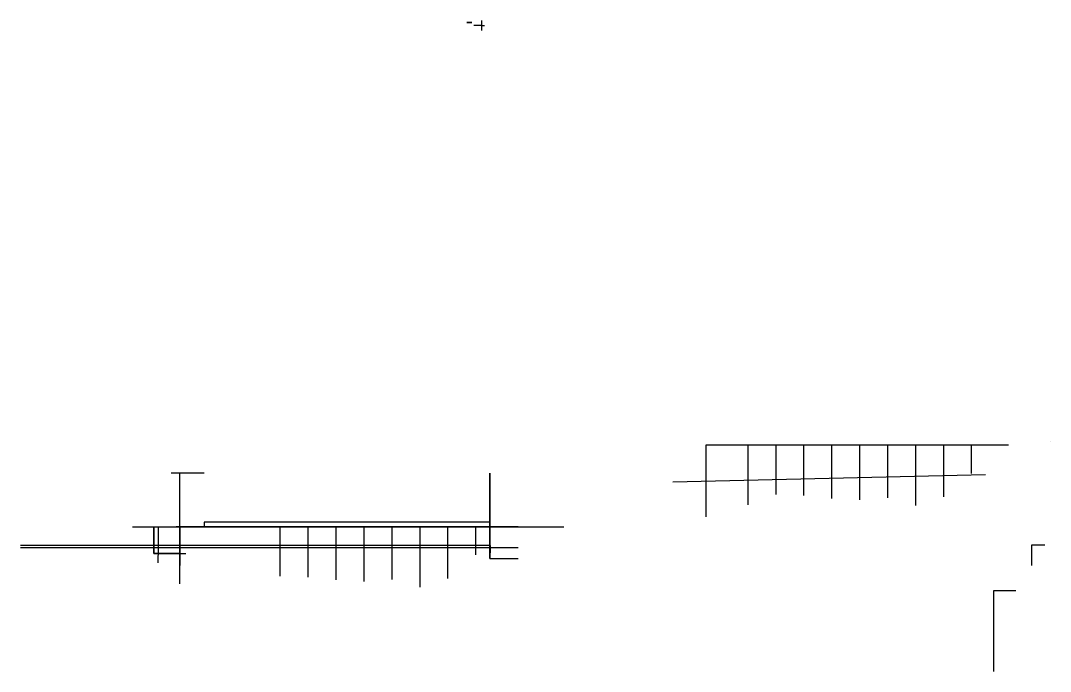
# Model space of a CAD drawing. Header units: millimetres. Extents: x -1672 to 5708, y -1264 to 1190.
# Drawn here: x -582 to 570, y -1264 to -536 of the extents above; entities that cross this region are included whole.
import ezdxf

# ---------------------------------------------------------------- set-up
doc = ezdxf.new("R2010")
doc.units = ezdxf.units.MM

msp = doc.modelspace()

# ---------------------------------------------------------------- linework, layer by layer
at = {"extrusion": (0, 1, -1.83697e-16)}
for p, q in [((-77.4, -538.2, 12.5), (-77.4, -538.2, 12.9)), ((-69.8, -541.7, 10.3), (-69.8, -541.7, 10.7)), ((231.6, -1010.9, 5.7), (184.7, -1010.9, 5.7)), ((184.7, -1010.9, 5.7), (184.7, -1010.9, 13.5)), ((481.8, -1010.9, 5.7), (218, -1010.9, 5.7)), ((262.9, -1010.9, 5.7), (231.6, -1010.9, 5.7)), ((294.2, -1010.9, 5.7), (262.9, -1010.9, 5.7)), ((325.5, -1010.9, 5.7), (294.2, -1010.9, 5.7)), ((356.7, -1010.9, 5.7), (325.5, -1010.9, 5.7)), ((388, -1010.9, 5.7), (356.7, -1010.9, 5.7)), ((419.3, -1010.9, 5.7), (388, -1010.9, 5.7)), ((450.6, -1010.9, 5.7), (419.3, -1010.9, 5.7)), ((481.8, -1010.9, 5.7), (450.6, -1010.9, 5.7)), ((523.6, -1010.9, 28.7), (481.8, -1010.9, 5.7)), ((523.6, -1010.9, 28.7), (481.8, -1010.9, 5.7)), ((-457, -1102.1, 88.1), (-56.7, -1102.1, 88.1)), ((-433.4, -1102.1, 88.1), (-376.9, -1102.1)), ((-41.1, -1102.1, 74.3), (-408.1, -1102.1, 48.7)), ((-404, -1102.1, 42.3), (-33.6, -1102.1, 67.8)), ((-73.1, -1102.1, 5.7), (-336.9, -1102.1, 5.7)), ((-31.3, -1102.1, 28.7), (-73.1, -1102.1, 5.7)), ((-31.3, -1102.1, 28.7), (-73.1, -1102.1, 5.7)), ((-62.5, -1102.1, 93.1), (4.6, -1102.1, 34.1))]:
    msp.add_line(p, q, dxfattribs=at)
for p, q in [((-66.5, -541.7, 4.2), (-75.1, -541.7, 4.3)), ((-69.8, -541.7, 10.3), (-69.8, -541.7, 16.9)), ((-66.5, -536.1), (-66.5, -547.3)), ((-66.5, -536.1), (-66.5, -536.1, 4.2)), ((-66.5, -541.7, 4.2), (-66.5, -541.7, 10.3)), ((-66.5, -541.7, 10.3), (-63.2, -541.7, 10.3)), ((481.8, -1010.9, -4.3), (481.8, -1010.9, 5.7)), ((523.6, -1010.9, 18.7), (523.6, -1010.9, 28.7)), ((570.4, -1006.3), (570.4, -1006.3, 10)), ((-376.9, -1042.2), (-413.9, -1042.2)), ((-376.9, -1042.2, 5.7), (-412.5, -1042.2, 5.7)), ((-57, -1042.2), (-57, -1042.2, 49)), ((497.9, -1044.2, 65.6), (147.8, -1052.2, 47.1)), ((-433.4, -1102.1, 88.1), (-433.4, -1102.1, 58.5)), ((-433.4, -1132.1, 88.1), (-433.4, -1102.1, 88.1)), ((-433.4, -1102.1, 88.1), (-433.4, -1132.1, 88.1)), ((-428.4, -1102.1, 88.1), (-428.4, -1132.1, 88.1)), ((-404, -1102.1, 42.3), (-404, -1102.1, 26.3)), ((-404, -1102.1, 42.3), (-404, -1102.1, 47.3)), ((-404, -1132.1, 42.3), (-404, -1102.1, 42.3)), ((-404, -1132.1, 42.3), (-404, -1102.1, 42.3)), ((-376.9, -1102.1), (-376.9, -1102.1, 88.1)), ((-57.3, -1097.1, 70.6), (-75.4, -1097.1, 69.7)), ((-57, -1102.1, 60.6), (-57, -1101.6, 60.6)), ((-57, -1102.1, 60.6), (-57, -1101.6, 60.6)), ((-57, -1102.1, 60.6), (25.7, -1102.1, 60.6)), ((-25.5, -1102.1, 55.6), (-57, -1102.1, 55.6)), ((-56.7, -1102.1, 88.1), (-56.7, -1102.1, 102.8)), ((-56.7, -1123.1, 88.1), (-582.4, -1123.1, 88.1)), ((-56.7, -1125.6, 88.1), (-582.4, -1125.6, 88.1)), ((-56.8, -1123.1, 81.5), (-472.6, -1123.1, 81.5)), ((-428.4, -1125.6, 88.1), (-428.8, -1142.6, 48.9)), ((-56.7, -1125.6, 88.1), (-57, -1137.5, 60.6)), ((-56.8, -1123.1, 81.5), (-56.7, -1125.6, 88.1)), ((-25.5, -1125.6, 60.6), (-56.7, -1125.6, 88.1)), ((-56.7, -1125.6, 88.1), (-56.7, -1125.6, 75.1)), ((-433.4, -1132.1, 88.1), (-397.5, -1132.1, 88.1)), ((-57, -1137.5, 60.6), (-25.5, -1137.5, 60.6)), ((531.7, -1173.9), (506.7, -1173.9)), ((506.7, -1173.9), (506.7, -1263.9))]:
    msp.add_line(p, q)
at = {"extrusion": (0, -1, 0)}
for p, q in [((184.7, -1010.9, 13.5), (184.7, -1091.1, 13.5)), ((231.6, -1010.9, 5.7), (231.6, -1077.7, 5.7)), ((262.9, -1010.9, 5.7), (262.9, -1066.2, 5.7)), ((294.2, -1010.9, 5.7), (294.2, -1067.3, 5.7)), ((325.5, -1010.9, 5.7), (325.5, -1070.4, 5.7)), ((356.7, -1010.9, 5.7), (356.7, -1072.2, 5.7)), ((388, -1010.9, 5.7), (388, -1069.8, 5.7)), ((419.3, -1010.9, 5.7), (419.3, -1078.4, 5.7)), ((450.6, -1010.9, 5.7), (450.6, -1068.7, 5.7)), ((481.8, -1010.9, 5.7), (481.8, -1042.5, 5.7)), ((-404, -1102.1, 42.3), (-407.1, -1102.1, 47.1)), ((-376.9, -1102.1, 44), (-376.9, -1102.1, 49)), ((-292, -1102.1, 5.7), (-292, -1157.4, 5.7)), ((-260.7, -1102.1, 5.7), (-260.7, -1158.5, 5.7)), ((-229.4, -1102.1, 5.7), (-229.4, -1161.6, 5.7)), ((-198.2, -1102.1, 5.7), (-198.2, -1163.4, 5.7)), ((-166.9, -1102.1, 5.7), (-166.9, -1161, 5.7)), ((-135.6, -1102.1, 5.7), (-135.6, -1169.6, 5.7)), ((-96.3, -1102.1, 16.2), (-111.3, -1102.1, 15.4)), ((-107.3, -1102.1, 15.6), (-107.3, -1102.1, 5.7)), ((-104.3, -1102.1, 5.7), (-104.3, -1159.9, 5.7)), ((-104.3, -1102.1, 15.7), (-96.3, -1102.1, 16.2)), ((-101.3, -1102.1, 15.9), (-101.3, -1102.1, 5.7)), ((-73.1, -1102.1, 5.7), (-73.1, -1133.7, 5.7)), ((-404, -1132.1, 42.3), (-433.4, -1132.1, 88.1)), ((-57, -1132.1, 60.6), (-57, -1137.5, 60.6))]:
    msp.add_line(p, q, dxfattribs=at)
at = {"extrusion": (1, -1.83697e-16, -1.83697e-16)}
for p, q in [((-404, -1166.1, 42.3), (-404, -1042.2, 42.3)), ((-57, -1125.6, 86.1), (-57, -1042.2, 86.1)), ((-57, -1137.5, 60.6), (-57, -1042.2, 60.6)), ((-56.7, -1125.6, 88.1), (-56.7, -1042.2, 88.1)), ((-57, -1102.1, 34.1), (-57, -1102.1, 60.6))]:
    msp.add_line(p, q, dxfattribs=at)
at = {"extrusion": (0.841597, -1.79059e-15, 0.540106)}
for p, q in [((-404, -1132.1, 88.1), (-404, -1090.5, 88.1)), ((-404, -1123.1, 81.5), (-404, -1125.6, 88.1))]:
    msp.add_line(p, q, dxfattribs=at)
at = {"extrusion": (-0.841597, 0, -0.540106)}
msp.add_line((-404, -1102.1, 42.3), (-404, -1132.1, 42.3), dxfattribs=at)
at = {"extrusion": (0, 1, 0)}
msp.add_line((-57, -1097.1, 65.6), (-229.6, -1097.1, 56.5), dxfattribs=at)
at = {"extrusion": (-0.999956, 0.003721, 0.008591)}
msp.add_line((-56.8, -1123.1, 81.5), (-56.7, -1123.1, 88.1), dxfattribs=at)
at = {"extrusion": (1, -3.06162e-16, 0)}
for p, q in [((564.2, -1122.6, 16), (549.2, -1122.6, 16)), ((549.2, -1122.6, 16), (549.2, -1145.3, 16))]:
    msp.add_line(p, q, dxfattribs=at)
msp.add_polyline3d([(-57, -1097.1, 65.6), (-376.9, -1097.1, 49), (-376.9, -1102.1, 49), (-57, -1102.1, 65.6)], close=True)
for points in [[(-404, -1140, 42.3), (-404, -1123.1, 81.5), (-404, -1125.6, 88.1), (-404, -1145.5, 42.3), (-404, -1140, 42.3)], [(-57, -1132.1, 60.6), (-56.8, -1123.1, 81.5), (-56.7, -1125.6, 88.1), (-57, -1137.5, 60.6), (-57, -1132.1, 60.6)]]:
    msp.add_polyline3d(points)
msp.add_rational_spline([(-77.4, -538.2, 13.5), (-77.4, -538.2, 13), (-77.4, -538.2, 12.5), (-77.4, -538.2, 13), (-77.4, -538.2, 13.5), (-80.2, -538.2, 13.5), (-82.7, -538.2, 14.6), (-82.7, -538.2, 13.6), (-82.7, -538.2, 12.5), (-80, -538.2, 12.5), (-77.4, -538.2, 12.5)], [1, 1, 1, 1, 1, 0.978102735451, 1, 1, 1, 1, 1], degree=2, knots=[0, 0, 0, 1, 1, 2, 2, 2.41931, 2.41931, 3.41931, 3.41931, 4.41931, 4.41931, 4.41931])

doc.saveas('drawing.dxf')
